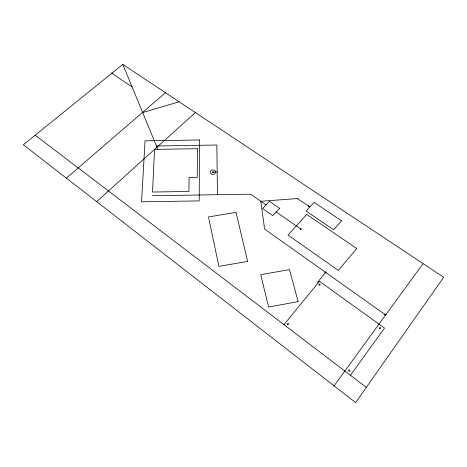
<?xml version="1.0" encoding="UTF-8"?>
<svg xmlns="http://www.w3.org/2000/svg" width="467" height="467" viewBox="0 0 467 467"><rect width="100%" height="100%" fill="white"/><g stroke="black" fill="none" stroke-linecap="round" stroke-linejoin="round"><path stroke-width="0.7" d="M350.483 375.316L384.499 328.097L319.492 281.28L283.948 324.635M333.73 386.308L422.787 263.978M317.373 282.553L325.592 272.349M96.663 201.645L195.375 112.547M66.372 178.137L165.464 92.7M122.809 64.399L23.35 144.758L355.65 402.601L443.65 277.27L122.809 64.399L157.846 149.341M142.674 112.553L179.182 101.8M297.958 198.51L260.831 201.3L264.585 229.081L385.701 314.986M156.463 145.978L216.84 145.027L217.459 194.704M212.864 172.136L217.178 172.066M152.353 195.731L250.569 194.184L266.062 204.92M111.841 73.29L132.126 86.979M297.391 198.551L309.86 206.969M276.184 211.936L300.935 229.087M35.206 135.179L366.332 387.388M300.369 229.04C301.489 230.821 301.717 227.447 300.369 229.04M112.331 73.243C111.531 74.662 111.018 72.151 112.331 73.266M199.467 139.977L199.199 200.903L141.554 201.808L145.039 140.836L199.467 139.977M197.424 148.716L197.243 177.343L189.123 177.472L188.931 191.464L152.528 192.036L154.554 149.387L197.424 148.716M309.352 206.28C307.94 207.833 308.261 204.581 309.352 206.28M213.401 172.142C212.181 173.712 212.24 170.624 213.401 172.142M356.706 248.473L338.318 270.416L287.981 235.053L306.714 214.423L356.706 248.473M341.529 220.803L333.648 229.805L306.13 211.049L314.093 202.345L341.529 220.803M279.61 208.282L272.74 215.614L262.606 208.551L269.494 201.318L279.61 208.282M298.156 301.664L268.607 307.006L260.691 274.678L289.476 269.605L298.156 301.664M247.615 261.38L218.889 266.383L208.492 216.957L236.028 212.357L247.615 261.38M211.446 174.039A2.697 2.218 -1.8 0 0 215.556 172.183A2.697 2.218 -1.8 0 0 211.586 170.198A2.697 2.218 -1.8 0 0 211.446 174.039M287.474 324.378A0.625 0.578 18.8 0 0 288.524 324.232A0.625 0.578 18.8 0 0 287.824 323.444A0.625 0.578 18.8 0 0 287.474 324.378M379.548 328.371A0.648 0.56 30.4 0 0 380.634 328.441A0.648 0.56 30.4 0 0 380.045 327.53A0.648 0.56 30.4 0 0 379.548 328.371M348.691 370.792A0.665 0.601 36.5 0 0 349.801 371.02A0.665 0.601 36.5 0 0 349.363 369.987A0.665 0.601 36.5 0 0 348.691 370.792M319.136 284.911A0.607 0.537 18.2 0 0 320.146 284.777A0.607 0.537 18.2 0 0 319.446 284.041A0.607 0.537 18.2 0 0 319.136 284.911M325.096 272.728A0.601 0.525 17.6 0 0 326.094 272.594A0.601 0.525 17.6 0 0 325.4 271.87A0.601 0.525 17.6 0 0 325.096 272.728M384.755 314.781A0.636 0.549 28.7 0 0 385.824 314.851A0.636 0.549 28.7 0 0 385.24 313.964A0.636 0.549 28.7 0 0 384.755 314.781"/></g></svg>
